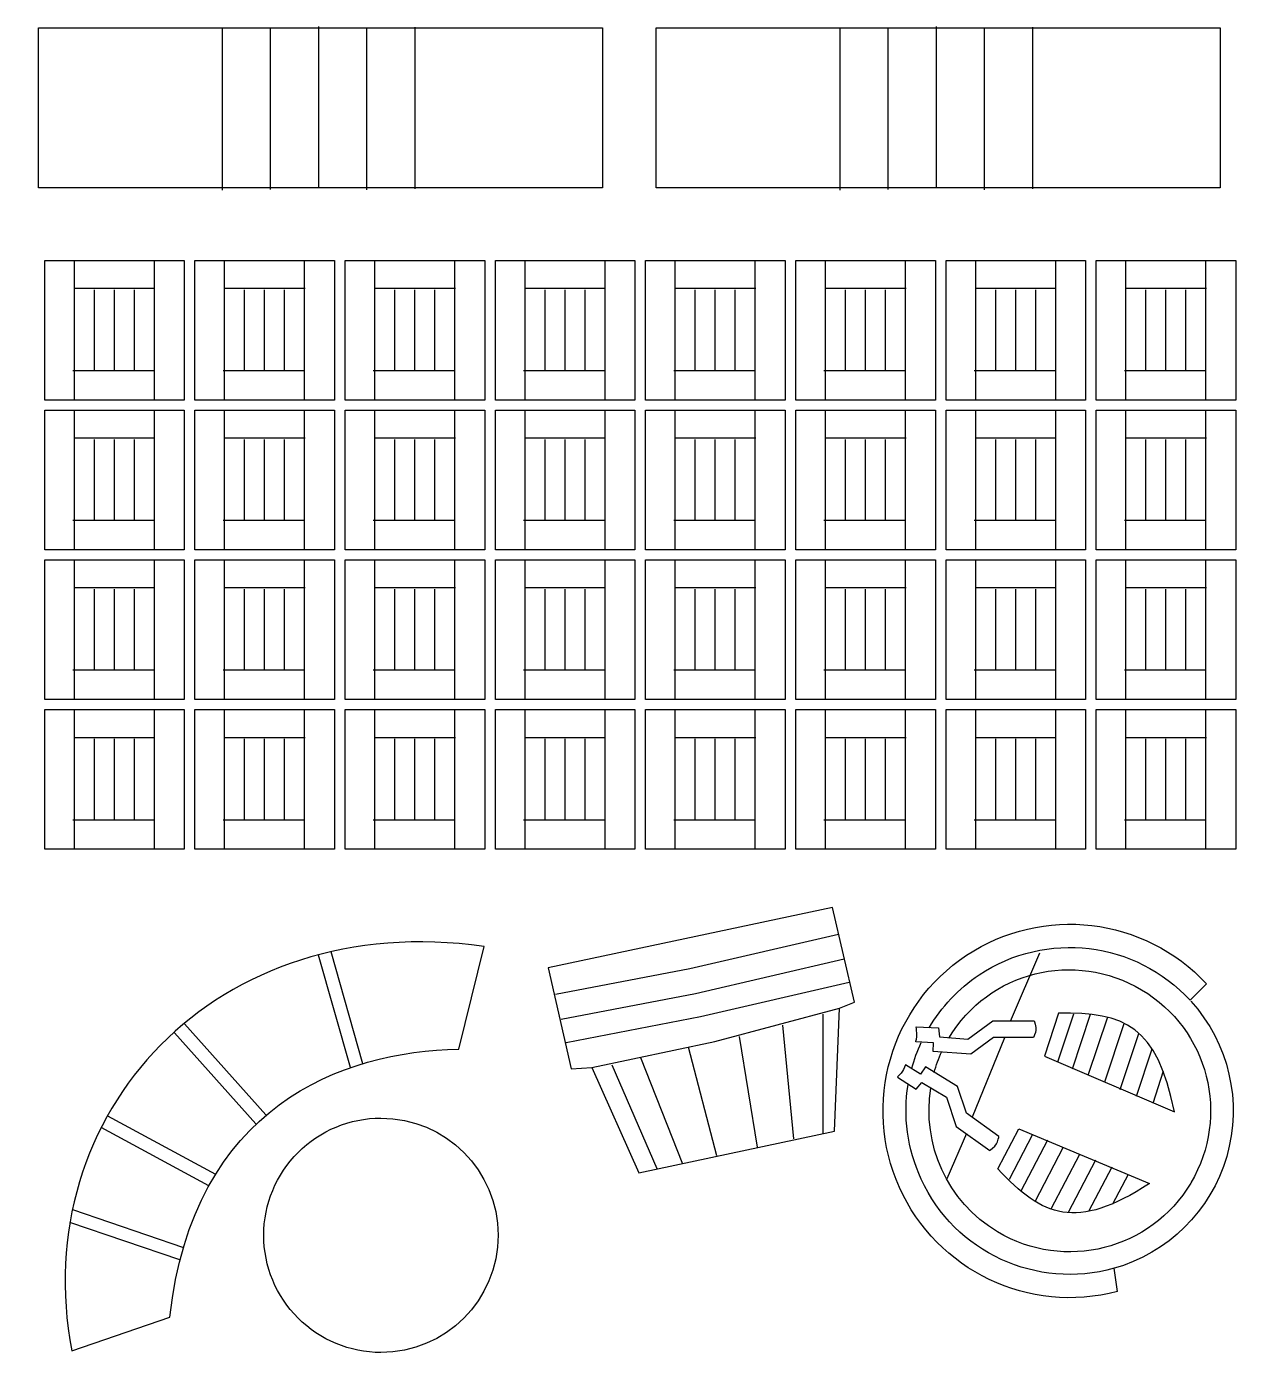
# Model space of a CAD drawing. Extents: x 150 to 1095, y 195 to 1062.
# Drawn here: x 1034.7 to 1094.9, y 644.2 to 709.7 of the extents above; entities that cross this region are included whole.
import ezdxf

# ---------------------------------------------------------------- set-up
doc = ezdxf.new("R2010")
doc.units = 0
doc.layers.add('Calque_1', color=7, linetype='CONTINUOUS')

msp = doc.modelspace()

# ---------------------------------------------------------------- linework, layer by layer
at = {"layer": 'Calque_1', "color": 1}
for p, q in [((1035.32665, 709.65179), (1063.22665, 709.65179)), ((1035.32665, 701.75179), (1035.32665, 709.65179)), ((1063.22665, 709.65179), (1063.22665, 701.75179)), ((1065.87252, 709.65179), (1093.77252, 709.65179)), ((1065.87252, 701.75179), (1065.87252, 709.65179)), ((1093.77252, 709.65179), (1093.77252, 701.75179)), ((1063.22665, 701.75179), (1035.32665, 701.75179)), ((1093.77252, 701.75179), (1065.87252, 701.75179)), ((1035.63726, 698.158081), (1042.53726, 698.158081)), ((1035.63726, 691.258081), (1035.63726, 698.158081)), ((1042.53726, 698.158081), (1042.53726, 691.258081)), ((1043.06642, 698.158081), (1049.96642, 698.158081)), ((1043.06642, 691.258081), (1043.06642, 698.158081)), ((1049.96642, 698.158081), (1049.96642, 691.258081)), ((1050.49558, 698.158081), (1057.39558, 698.158081)), ((1050.49558, 691.258081), (1050.49558, 698.158081)), ((1057.39558, 698.158081), (1057.39558, 691.258081)), ((1057.92474, 698.158081), (1064.82474, 698.158081)), ((1057.92474, 691.258081), (1057.92474, 698.158081)), ((1064.82474, 698.158081), (1064.82474, 691.258081)), ((1065.3539, 698.158081), (1072.2539, 698.158081)), ((1065.3539, 691.258081), (1065.3539, 698.158081)), ((1072.2539, 698.158081), (1072.2539, 691.258081)), ((1072.78306, 698.158081), (1079.68306, 698.158081)), ((1072.78306, 691.258081), (1072.78306, 698.158081)), ((1079.68306, 698.158081), (1079.68306, 691.258081)), ((1080.21222, 698.158081), (1087.11222, 698.158081)), ((1080.21222, 691.258081), (1080.21222, 698.158081)), ((1087.11222, 698.158081), (1087.11222, 691.258081)), ((1087.64137, 698.158081), (1094.54137, 698.158081)), ((1087.64137, 691.258081), (1087.64137, 698.158081)), ((1094.54137, 698.158081), (1094.54137, 691.258081)), ((1042.53726, 691.258081), (1035.63726, 691.258081)), ((1049.96642, 691.258081), (1043.06642, 691.258081)), ((1057.39558, 691.258081), (1050.49558, 691.258081)), ((1064.82474, 691.258081), (1057.92474, 691.258081)), ((1072.2539, 691.258081), (1065.3539, 691.258081)), ((1079.68306, 691.258081), (1072.78306, 691.258081)), ((1087.11222, 691.258081), (1080.21222, 691.258081)), ((1094.54137, 691.258081), (1087.64137, 691.258081)), ((1035.63726, 690.75493), (1042.53726, 690.75493)), ((1035.63726, 683.85493), (1035.63726, 690.75493)), ((1042.53726, 690.75493), (1042.53726, 683.85493)), ((1043.06642, 690.75493), (1049.96642, 690.75493)), ((1043.06642, 683.85493), (1043.06642, 690.75493)), ((1049.96642, 690.75493), (1049.96642, 683.85493)), ((1050.49558, 690.75493), (1057.39558, 690.75493)), ((1050.49558, 683.85493), (1050.49558, 690.75493)), ((1057.39558, 690.75493), (1057.39558, 683.85493)), ((1057.92474, 690.75493), (1064.82474, 690.75493)), ((1057.92474, 683.85493), (1057.92474, 690.75493)), ((1064.82474, 690.75493), (1064.82474, 683.85493)), ((1065.3539, 690.75493), (1072.2539, 690.75493)), ((1065.3539, 683.85493), (1065.3539, 690.75493)), ((1072.2539, 690.75493), (1072.2539, 683.85493)), ((1072.78306, 690.75493), (1079.68306, 690.75493)), ((1072.78306, 683.85493), (1072.78306, 690.75493)), ((1079.68306, 690.75493), (1079.68306, 683.85493)), ((1080.21222, 690.75493), (1087.11222, 690.75493)), ((1080.21222, 683.85493), (1080.21222, 690.75493)), ((1087.11222, 690.75493), (1087.11222, 683.85493)), ((1087.64137, 690.75493), (1094.54137, 690.75493)), ((1087.64137, 683.85493), (1087.64137, 690.75493)), ((1094.54137, 690.75493), (1094.54137, 683.85493)), ((1042.53726, 683.85493), (1035.63726, 683.85493)), ((1049.96642, 683.85493), (1043.06642, 683.85493)), ((1057.39558, 683.85493), (1050.49558, 683.85493)), ((1064.82474, 683.85493), (1057.92474, 683.85493)), ((1072.2539, 683.85493), (1065.3539, 683.85493)), ((1079.68306, 683.85493), (1072.78306, 683.85493)), ((1087.11222, 683.85493), (1080.21222, 683.85493)), ((1094.54137, 683.85493), (1087.64137, 683.85493)), ((1035.63726, 683.35178), (1042.53726, 683.35178)), ((1035.63726, 676.45178), (1035.63726, 683.35178)), ((1042.53726, 683.35178), (1042.53726, 676.45178)), ((1043.06642, 683.35178), (1049.96642, 683.35178)), ((1043.06642, 676.45178), (1043.06642, 683.35178)), ((1049.96642, 683.35178), (1049.96642, 676.45178)), ((1050.49558, 683.35178), (1057.39558, 683.35178)), ((1050.49558, 676.45178), (1050.49558, 683.35178)), ((1057.39558, 683.35178), (1057.39558, 676.45178)), ((1057.92474, 683.35178), (1064.82474, 683.35178)), ((1057.92474, 676.45178), (1057.92474, 683.35178)), ((1064.82474, 683.35178), (1064.82474, 676.45178)), ((1065.3539, 683.35178), (1072.2539, 683.35178)), ((1065.3539, 676.45178), (1065.3539, 683.35178)), ((1072.2539, 683.35178), (1072.2539, 676.45178)), ((1072.78306, 683.35178), (1079.68306, 683.35178)), ((1072.78306, 676.45178), (1072.78306, 683.35178)), ((1079.68306, 683.35178), (1079.68306, 676.45178)), ((1080.21222, 683.35178), (1087.11222, 683.35178)), ((1080.21222, 676.45178), (1080.21222, 683.35178)), ((1087.11222, 683.35178), (1087.11222, 676.45178)), ((1087.64137, 683.35178), (1094.54137, 683.35178)), ((1087.64137, 676.45178), (1087.64137, 683.35178)), ((1094.54137, 683.35178), (1094.54137, 676.45178)), ((1042.53726, 676.45178), (1035.63726, 676.45178)), ((1035.63726, 675.948631), (1042.53726, 675.948631)), ((1035.63726, 669.04863), (1035.63726, 675.948631)), ((1042.53726, 675.948631), (1042.53726, 669.04863)), ((1049.96642, 676.45178), (1043.06642, 676.45178)), ((1043.06642, 675.948641), (1049.96642, 675.948641)), ((1043.06642, 669.04864), (1043.06642, 675.948641)), ((1049.96642, 675.948641), (1049.96642, 669.04864)), ((1057.39558, 676.45178), (1050.49558, 676.45178)), ((1050.49558, 675.948641), (1057.39558, 675.948641)), ((1050.49558, 669.04864), (1050.49558, 675.948641)), ((1057.39558, 675.948641), (1057.39558, 669.04864)), ((1064.82474, 676.45178), (1057.92474, 676.45178)), ((1057.92474, 675.948641), (1064.82474, 675.948641)), ((1057.92474, 669.04864), (1057.92474, 675.948641)), ((1064.82474, 675.948641), (1064.82474, 669.04864)), ((1072.2539, 676.45178), (1065.3539, 676.45178)), ((1065.3539, 675.948641), (1072.2539, 675.948641)), ((1065.3539, 669.04864), (1065.3539, 675.948641)), ((1072.2539, 675.948641), (1072.2539, 669.04864)), ((1079.68306, 676.45178), (1072.78306, 676.45178)), ((1072.78306, 675.948641), (1079.68306, 675.948641)), ((1072.78306, 669.04864), (1072.78306, 675.948641)), ((1079.68306, 675.948641), (1079.68306, 669.04864)), ((1087.11222, 676.45178), (1080.21222, 676.45178)), ((1080.21222, 675.948641), (1087.11222, 675.948641)), ((1080.21222, 669.04864), (1080.21222, 675.948641)), ((1087.11222, 675.948641), (1087.11222, 669.04864)), ((1094.54137, 676.45178), (1087.64137, 676.45178)), ((1087.64137, 675.948641), (1094.54137, 675.948641)), ((1087.64137, 669.04864), (1087.64137, 675.948641)), ((1094.54137, 675.948641), (1094.54137, 669.04864)), ((1042.53726, 669.04863), (1035.63726, 669.04863)), ((1049.96642, 669.04864), (1043.06642, 669.04864)), ((1057.39558, 669.04864), (1050.49558, 669.04864)), ((1064.82474, 669.04864), (1057.92474, 669.04864)), ((1072.2539, 669.04864), (1065.3539, 669.04864)), ((1079.68306, 669.04864), (1072.78306, 669.04864)), ((1087.11222, 669.04864), (1080.21222, 669.04864)), ((1094.54137, 669.04864), (1087.64137, 669.04864)), ((1074.60359, 666.17307), (1060.54247, 663.17858)), ((1075.68854, 661.48603), (1074.60359, 666.17307)), ((1056.1098, 659.16117), (1057.3675, 664.23692)), ((1060.54247, 663.17858), (1061.67084, 658.18775)), ((1093.09213, 662.392481), (1092.27692, 661.580291)), ((1074.95078, 661.18224), (1075.68854, 661.48603)), ((1074.69037, 655.10645), (1074.95078, 661.18224)), ((1061.67084, 658.18775), (1062.69613, 658.25825)), ((1062.69613, 658.25825), (1065.01251, 653.04502)), ((1065.01251, 653.04502), (1074.69037, 655.10645)), ((1058.0583, 649.96108), (1058.0583, 649.96108)), ((1088.6888, 647.183101), (1088.52111, 648.329351)), ((1036.9747, 644.24839), (1041.8258, 645.91035)), ((1036.9747, 644.24839), (1036.9747, 644.24839))]:
    msp.add_line(p, q, dxfattribs=at)
at = {"layer": 'Calque_1', "color": 7}
for p, q in [((1044.41177, 709.63031), (1044.41177, 701.63031)), ((1046.79327, 709.6737), (1046.79327, 701.6737)), ((1049.17475, 709.72443), (1049.17475, 701.72443)), ((1051.55622, 709.64834), (1051.55622, 701.64834)), ((1053.93773, 709.69907), (1053.93773, 701.69907)), ((1074.95764, 709.63031), (1074.95764, 701.63031)), ((1077.33914, 709.6737), (1077.33914, 701.6737)), ((1079.72062, 709.72443), (1079.72062, 701.72443)), ((1082.10209, 709.64834), (1082.10209, 701.64834)), ((1084.4836, 709.69907), (1084.4836, 701.69907)), ((1037.08733, 698.123371), (1037.08733, 691.249391)), ((1041.04566, 698.177621), (1041.04566, 691.303641)), ((1044.51649, 698.123371), (1044.51649, 691.249391)), ((1048.47482, 698.177621), (1048.47482, 691.303641)), ((1051.94565, 698.123371), (1051.94565, 691.249391)), ((1055.90398, 698.177621), (1055.90398, 691.303641)), ((1059.37481, 698.123371), (1059.37481, 691.249391)), ((1063.33314, 698.177621), (1063.33314, 691.303641)), ((1066.80397, 698.123371), (1066.80397, 691.249391)), ((1070.7623, 698.177621), (1070.7623, 691.303641)), ((1074.23313, 698.123371), (1074.23313, 691.249391)), ((1078.19146, 698.177621), (1078.19146, 691.303641)), ((1081.66229, 698.123371), (1081.66229, 691.249391)), ((1085.62062, 698.177621), (1085.62062, 691.303641)), ((1089.09144, 698.123371), (1089.09144, 691.249391)), ((1093.04977, 698.177621), (1093.04977, 691.303641)), ((1041.08726, 696.770941), (1037.08726, 696.770941)), ((1038.07692, 696.708081), (1038.07692, 692.708081)), ((1039.06646, 696.708081), (1039.06646, 692.708081)), ((1040.05606, 696.708081), (1040.05606, 692.708081)), ((1048.51642, 696.770941), (1044.51642, 696.770941)), ((1045.50608, 696.708081), (1045.50608, 692.708081)), ((1046.49562, 696.708081), (1046.49562, 692.708081)), ((1047.48522, 696.708081), (1047.48522, 692.708081)), ((1055.94558, 696.770941), (1051.94558, 696.770941)), ((1052.93524, 696.708081), (1052.93524, 692.708081)), ((1053.92478, 696.708081), (1053.92478, 692.708081)), ((1054.91438, 696.708081), (1054.91438, 692.708081)), ((1063.37474, 696.770941), (1059.37474, 696.770941)), ((1060.3644, 696.708081), (1060.3644, 692.708081)), ((1061.35394, 696.708081), (1061.35394, 692.708081)), ((1062.34354, 696.708081), (1062.34354, 692.708081)), ((1070.8039, 696.770941), (1066.8039, 696.770941)), ((1067.79356, 696.708081), (1067.79356, 692.708081)), ((1068.7831, 696.708081), (1068.7831, 692.708081)), ((1069.7727, 696.708081), (1069.7727, 692.708081)), ((1078.23306, 696.770941), (1074.23306, 696.770941)), ((1075.22272, 696.708081), (1075.22272, 692.708081)), ((1076.21226, 696.708081), (1076.21226, 692.708081)), ((1077.20186, 696.708081), (1077.20186, 692.708081)), ((1085.66222, 696.770941), (1081.66222, 696.770941)), ((1082.65188, 696.708081), (1082.65188, 692.708081)), ((1083.64142, 696.708081), (1083.64142, 692.708081)), ((1084.63102, 696.708081), (1084.63102, 692.708081)), ((1093.09137, 696.770941), (1089.09137, 696.770941)), ((1090.08103, 696.708081), (1090.08103, 692.708081)), ((1091.07057, 696.708081), (1091.07057, 692.708081)), ((1092.06017, 696.708081), (1092.06017, 692.708081)), ((1041.02764, 692.701411), (1037.02764, 692.701411)), ((1048.4568, 692.701411), (1044.4568, 692.701411)), ((1055.88596, 692.701411), (1051.88596, 692.701411)), ((1063.31512, 692.701411), (1059.31512, 692.701411)), ((1070.74428, 692.701411), (1066.74428, 692.701411)), ((1078.17344, 692.701411), (1074.17344, 692.701411)), ((1085.6026, 692.701411), (1081.6026, 692.701411)), ((1093.03175, 692.701411), (1089.03175, 692.701411)), ((1037.08733, 690.72022), (1037.08733, 683.84624)), ((1041.04566, 690.77447), (1041.04566, 683.90049)), ((1044.51649, 690.72022), (1044.51649, 683.84624)), ((1048.47482, 690.77447), (1048.47482, 683.90049)), ((1051.94565, 690.72022), (1051.94565, 683.84624)), ((1055.90398, 690.77447), (1055.90398, 683.90049)), ((1059.37481, 690.72022), (1059.37481, 683.84624)), ((1063.33314, 690.77447), (1063.33314, 683.90049)), ((1066.80397, 690.72022), (1066.80397, 683.84624)), ((1070.7623, 690.77447), (1070.7623, 683.90049)), ((1074.23313, 690.72022), (1074.23313, 683.84624)), ((1078.19146, 690.77447), (1078.19146, 683.90049)), ((1081.66229, 690.72022), (1081.66229, 683.84624)), ((1085.62062, 690.77447), (1085.62062, 683.90049)), ((1089.09144, 690.72022), (1089.09144, 683.84624)), ((1093.04977, 690.77447), (1093.04977, 683.90049)), ((1041.08726, 689.36779), (1037.08726, 689.36779)), ((1038.07692, 689.30493), (1038.07692, 685.30493)), ((1039.06646, 689.30493), (1039.06646, 685.30493)), ((1040.05606, 689.30493), (1040.05606, 685.30493)), ((1048.51642, 689.36779), (1044.51642, 689.36779)), ((1045.50608, 689.30493), (1045.50608, 685.30493)), ((1046.49562, 689.30493), (1046.49562, 685.30493)), ((1047.48522, 689.30493), (1047.48522, 685.30493)), ((1055.94558, 689.36779), (1051.94558, 689.36779)), ((1052.93524, 689.30493), (1052.93524, 685.30493)), ((1053.92478, 689.30493), (1053.92478, 685.30493)), ((1054.91438, 689.30493), (1054.91438, 685.30493)), ((1063.37474, 689.36779), (1059.37474, 689.36779)), ((1060.3644, 689.30493), (1060.3644, 685.30493)), ((1061.35394, 689.30493), (1061.35394, 685.30493)), ((1062.34354, 689.30493), (1062.34354, 685.30493)), ((1070.8039, 689.36779), (1066.8039, 689.36779)), ((1067.79356, 689.30493), (1067.79356, 685.30493)), ((1068.7831, 689.30493), (1068.7831, 685.30493)), ((1069.7727, 689.30493), (1069.7727, 685.30493)), ((1078.23306, 689.36779), (1074.23306, 689.36779)), ((1075.22272, 689.30493), (1075.22272, 685.30493)), ((1076.21226, 689.30493), (1076.21226, 685.30493)), ((1077.20186, 689.30493), (1077.20186, 685.30493)), ((1085.66222, 689.36779), (1081.66222, 689.36779)), ((1082.65188, 689.30493), (1082.65188, 685.30493)), ((1083.64142, 689.30493), (1083.64142, 685.30493)), ((1084.63102, 689.30493), (1084.63102, 685.30493)), ((1093.09137, 689.36779), (1089.09137, 689.36779)), ((1090.08103, 689.30493), (1090.08103, 685.30493)), ((1091.07057, 689.30493), (1091.07057, 685.30493)), ((1092.06017, 689.30493), (1092.06017, 685.30493)), ((1041.02764, 685.29826), (1037.02764, 685.29826)), ((1048.4568, 685.29826), (1044.4568, 685.29826)), ((1055.88596, 685.29826), (1051.88596, 685.29826)), ((1063.31512, 685.29826), (1059.31512, 685.29826)), ((1070.74428, 685.29826), (1066.74428, 685.29826)), ((1078.17344, 685.29826), (1074.17344, 685.29826)), ((1085.6026, 685.29826), (1081.6026, 685.29826)), ((1093.03175, 685.29826), (1089.03175, 685.29826)), ((1037.08733, 683.31707), (1037.08733, 676.44309)), ((1041.04566, 683.37132), (1041.04566, 676.49734)), ((1044.51649, 683.31707), (1044.51649, 676.44309)), ((1048.47482, 683.37132), (1048.47482, 676.49734)), ((1051.94565, 683.31707), (1051.94565, 676.44309)), ((1055.90398, 683.37132), (1055.90398, 676.49734)), ((1059.37481, 683.31707), (1059.37481, 676.44309)), ((1063.33314, 683.37132), (1063.33314, 676.49734)), ((1066.80397, 683.31707), (1066.80397, 676.44309)), ((1070.7623, 683.37132), (1070.7623, 676.49734)), ((1074.23313, 683.31707), (1074.23313, 676.44309)), ((1078.19146, 683.37132), (1078.19146, 676.49734)), ((1081.66229, 683.31707), (1081.66229, 676.44309)), ((1085.62062, 683.37132), (1085.62062, 676.49734)), ((1089.09144, 683.31707), (1089.09144, 676.44309)), ((1093.04977, 683.37132), (1093.04977, 676.49734)), ((1041.08726, 681.96464), (1037.08726, 681.96464)), ((1038.07692, 681.90178), (1038.07692, 677.90178)), ((1039.06646, 681.90178), (1039.06646, 677.90178)), ((1040.05606, 681.90178), (1040.05606, 677.90178)), ((1048.51642, 681.96464), (1044.51642, 681.96464)), ((1045.50608, 681.90178), (1045.50608, 677.90178)), ((1046.49562, 681.90178), (1046.49562, 677.90178)), ((1047.48522, 681.90178), (1047.48522, 677.90178)), ((1055.94558, 681.96464), (1051.94558, 681.96464)), ((1052.93524, 681.90178), (1052.93524, 677.90178)), ((1053.92478, 681.90178), (1053.92478, 677.90178)), ((1054.91438, 681.90178), (1054.91438, 677.90178)), ((1063.37474, 681.96464), (1059.37474, 681.96464)), ((1060.3644, 681.90178), (1060.3644, 677.90178)), ((1061.35394, 681.90178), (1061.35394, 677.90178)), ((1062.34354, 681.90178), (1062.34354, 677.90178)), ((1070.8039, 681.96464), (1066.8039, 681.96464)), ((1067.79356, 681.90178), (1067.79356, 677.90178)), ((1068.7831, 681.90178), (1068.7831, 677.90178)), ((1069.7727, 681.90178), (1069.7727, 677.90178)), ((1078.23306, 681.96464), (1074.23306, 681.96464)), ((1075.22272, 681.90178), (1075.22272, 677.90178)), ((1076.21226, 681.90178), (1076.21226, 677.90178)), ((1077.20186, 681.90178), (1077.20186, 677.90178)), ((1085.66222, 681.96464), (1081.66222, 681.96464)), ((1082.65188, 681.90178), (1082.65188, 677.90178)), ((1083.64142, 681.90178), (1083.64142, 677.90178)), ((1084.63102, 681.90178), (1084.63102, 677.90178)), ((1093.09137, 681.96464), (1089.09137, 681.96464)), ((1090.08103, 681.90178), (1090.08103, 677.90178)), ((1091.07057, 681.90178), (1091.07057, 677.90178)), ((1092.06017, 681.90178), (1092.06017, 677.90178)), ((1041.02764, 677.89511), (1037.02764, 677.89511)), ((1048.4568, 677.89511), (1044.4568, 677.89511)), ((1055.88596, 677.89511), (1051.88596, 677.89511)), ((1063.31512, 677.89511), (1059.31512, 677.89511)), ((1070.74428, 677.89511), (1066.74428, 677.89511)), ((1078.17344, 677.89511), (1074.17344, 677.89511)), ((1085.6026, 677.89511), (1081.6026, 677.89511)), ((1093.03175, 677.89511), (1089.03175, 677.89511)), ((1037.08733, 675.913921), (1037.08733, 669.039941)), ((1041.04566, 675.968171), (1041.04566, 669.094191)), ((1044.51649, 675.913931), (1044.51649, 669.039951)), ((1048.47482, 675.968181), (1048.47482, 669.094201)), ((1051.94565, 675.913931), (1051.94565, 669.039951)), ((1055.90398, 675.968181), (1055.90398, 669.094201)), ((1059.37481, 675.913931), (1059.37481, 669.039951)), ((1063.33314, 675.968181), (1063.33314, 669.094201)), ((1066.80397, 675.913931), (1066.80397, 669.039951)), ((1070.7623, 675.968181), (1070.7623, 669.094201)), ((1074.23313, 675.913931), (1074.23313, 669.039951)), ((1078.19146, 675.968181), (1078.19146, 669.094201)), ((1081.66229, 675.913931), (1081.66229, 669.039951)), ((1085.62062, 675.968181), (1085.62062, 669.094201)), ((1089.09144, 675.913931), (1089.09144, 669.039951)), ((1093.04977, 675.968181), (1093.04977, 669.094201)), ((1041.08726, 674.561491), (1037.08726, 674.561491)), ((1038.07692, 674.498631), (1038.07692, 670.498631)), ((1039.06646, 674.498631), (1039.06646, 670.498631)), ((1040.05606, 674.498631), (1040.05606, 670.498631)), ((1048.51642, 674.561501), (1044.51642, 674.561501)), ((1045.50608, 674.498641), (1045.50608, 670.498641)), ((1046.49562, 674.498641), (1046.49562, 670.498641)), ((1047.48522, 674.498641), (1047.48522, 670.498641)), ((1055.94558, 674.561501), (1051.94558, 674.561501)), ((1052.93524, 674.498641), (1052.93524, 670.498641)), ((1053.92478, 674.498641), (1053.92478, 670.498641)), ((1054.91438, 674.498641), (1054.91438, 670.498641)), ((1063.37474, 674.561501), (1059.37474, 674.561501)), ((1060.3644, 674.498641), (1060.3644, 670.498641)), ((1061.35394, 674.498641), (1061.35394, 670.498641)), ((1062.34354, 674.498641), (1062.34354, 670.498641)), ((1070.8039, 674.561501), (1066.8039, 674.561501)), ((1067.79356, 674.498641), (1067.79356, 670.498641)), ((1068.7831, 674.498641), (1068.7831, 670.498641)), ((1069.7727, 674.498641), (1069.7727, 670.498641)), ((1078.23306, 674.561501), (1074.23306, 674.561501)), ((1075.22272, 674.498641), (1075.22272, 670.498641)), ((1076.21226, 674.498641), (1076.21226, 670.498641)), ((1077.20186, 674.498641), (1077.20186, 670.498641)), ((1085.66222, 674.561501), (1081.66222, 674.561501)), ((1082.65188, 674.498641), (1082.65188, 670.498641)), ((1083.64142, 674.498641), (1083.64142, 670.498641)), ((1084.63102, 674.498641), (1084.63102, 670.498641)), ((1093.09137, 674.561501), (1089.09137, 674.561501)), ((1090.08103, 674.498641), (1090.08103, 670.498641)), ((1091.07057, 674.498641), (1091.07057, 670.498641)), ((1092.06017, 674.498641), (1092.06017, 670.498641)), ((1041.02764, 670.491961), (1037.02764, 670.491961)), ((1048.4568, 670.491971), (1044.4568, 670.491971)), ((1055.88596, 670.491971), (1051.88596, 670.491971)), ((1063.31512, 670.491971), (1059.31512, 670.491971)), ((1070.74428, 670.491971), (1066.74428, 670.491971)), ((1078.17344, 670.491971), (1074.17344, 670.491971)), ((1085.6026, 670.491971), (1081.6026, 670.491971)), ((1093.03175, 670.491971), (1089.03175, 670.491971)), ((1067.53594, 663.1489), (1074.88569, 664.84942)), ((1050.7541, 658.25529), (1049.1759, 663.81156)), ((1049.7859, 663.98386), (1051.3522, 658.45935)), ((1067.82794, 661.92309), (1075.17769, 663.62361)), ((1084.83379, 663.916671), (1083.38654, 660.522651)), ((1060.88965, 661.87662), (1067.53594, 663.1489)), ((1068.06663, 660.77303), (1075.41638, 662.47355)), ((1061.18165, 660.65081), (1067.82794, 661.92309)), ((1068.77391, 659.54542), (1074.95078, 661.18224)), ((1074.1262, 660.90015), (1074.1262, 654.97626)), ((1085.76976, 660.947671), (1085.073469, 658.818878)), ((1085.740542, 658.530488), (1086.535307, 660.905002)), ((1086.462012, 658.188089), (1087.361952, 660.890247)), ((1042.5463, 660.41395), (1046.5797, 655.92011)), ((1061.42034, 659.50075), (1068.06663, 660.77303)), ((1072.12987, 660.35767), (1072.67234, 654.73756)), ((1078.73964, 660.260321), (1079.84353, 660.213421)), ((1078.73964, 660.260321), (1078.73964, 660.260321)), ((1079.84353, 660.213421), (1079.87983, 659.765711)), ((1081.2875, 659.655651), (1082.51904, 660.558191)), ((1082.51904, 660.558191), (1084.56584, 660.562191)), ((1087.242722, 657.876209), (1088.206414, 660.762985)), ((1088.060657, 657.550948), (1089.024349, 660.437725)), ((1046.0825, 655.47467), (1042.0491, 659.96851)), ((1062.69613, 658.25825), (1068.77391, 659.54542)), ((1069.98164, 659.79349), (1070.87132, 654.32528)), ((1079.58695, 659.474991), (1078.71364, 659.524191)), ((1079.87983, 659.765711), (1081.2875, 659.655651)), ((1082.55981, 659.731741), (1081.42986, 658.910101)), ((1083.11035, 659.717091), (1081.51048, 655.797441)), ((1084.53049, 659.742541), (1082.55981, 659.731741)), ((1088.820991, 657.17001), (1089.742155, 659.933657)), ((1067.46452, 659.27271), (1068.85329, 653.91299)), ((1079.57795, 659.045181), (1079.58695, 659.474991)), ((1081.42986, 658.910101), (1079.57795, 659.045181)), ((1089.628923, 656.832965), (1090.408563, 659.186711)), ((1063.68887, 658.38304), (1065.90219, 653.26201)), ((1065.09931, 658.75193), (1067.18245, 653.50071)), ((1078.95097, 657.929671), (1078.21129, 658.396511)), ((1079.1932, 658.284831), (1078.95097, 657.929671)), ((1080.77965, 657.319901), (1079.1932, 658.284831)), ((1085.073469, 658.818878), (1091.503607, 656.05986)), ((1077.80522, 657.781861), (1078.73132, 657.179281)), ((1077.80525, 657.781821), (1077.80522, 657.781861)), ((1090.449966, 656.494608), (1090.967058, 658.087369)), ((1078.73132, 657.179281), (1079.02072, 657.522811)), ((1079.02072, 657.522811), (1080.23088, 656.795361)), ((1081.22286, 655.994991), (1080.77965, 657.319901)), ((1080.23088, 656.795361), (1080.70986, 655.345591)), ((1038.7486, 655.87437), (1044.0754, 652.98362)), ((1082.82132, 654.842331), (1081.22286, 655.994991)), ((1043.7462, 652.40042), (1038.4304, 655.28519)), ((1081.21895, 654.991901), (1080.25349, 652.754001)), ((1080.70986, 655.345591), (1082.37433, 654.154391)), ((1082.769865, 653.245001), (1083.81699, 655.224928)), ((1084.487901, 654.945583), (1083.332488, 652.7241)), ((1083.81699, 655.224928), (1090.269116, 652.517731)), ((1085.23545, 654.664646), (1083.917489, 652.139864)), ((1086.002215, 654.319901), (1084.595782, 651.620989)), ((1086.804468, 653.957682), (1085.398035, 651.25877)), ((1087.606738, 653.675574), (1086.259304, 651.092802)), ((1088.410514, 653.328737), (1087.259527, 651.132562)), ((1089.224345, 652.973384), (1088.438196, 651.494788)), ((1037.0141, 651.23441), (1042.4986, 649.36477)), ((1042.3254, 648.74182), (1036.8857, 650.60025))]:
    msp.add_line(p, q, dxfattribs=at)
at = {"layer": 'Calque_1', "color": 1}
for points in [[(1057.3675, 664.23692), (1044.1357, 666.14321), (1034.7365, 656.00296), (1036.9747, 644.24839)], [(1081.22772, 663.804811), (1084.995124, 666.301485), (1090.016123, 665.703813), (1093.09218, 662.392531)], [(1077.90498, 652.327901), (1076.054142, 656.451145), (1077.460314, 661.308135), (1081.22772, 663.804811)], [(1092.32022, 661.532691), (1094.202287, 659.453673), (1094.872195, 656.547664), (1094.09023, 653.854521)], [(1041.8258, 645.91035), (1042.9682, 656.31428), (1050.3367, 659.07747), (1056.1098, 659.16117)], [(1048.166573, 654.058387), (1049.253255, 655.145056), (1050.72711, 655.75553), (1052.2639, 655.75551)], [(1052.2639, 655.75551), (1055.464064, 655.755497), (1058.058301, 653.161245), (1058.0583, 649.96108)], [(1046.4694, 649.96108), (1046.469399, 651.497871), (1047.079892, 652.971719), (1048.166573, 654.058387)], [(1094.09023, 653.854521), (1093.308267, 651.161376), (1091.186197, 649.066026), (1088.48336, 648.318251)], [(1088.68884, 647.183151), (1084.319513, 646.027416), (1079.755819, 648.204657), (1077.90498, 652.327901)], [(1048.166577, 645.863779), (1047.079895, 646.950446), (1046.469402, 648.42429), (1046.4694, 649.96108)], [(1058.0583, 649.96108), (1058.058296, 646.760918), (1055.46406, 644.166673), (1052.2639, 644.16666)], [(1052.2639, 644.16666), (1050.727111, 644.16664), (1049.253259, 644.777113), (1048.166577, 645.863779)]]:
    msp.add_open_spline(points, degree=3, dxfattribs=at)
at = {"layer": 'Calque_1', "color": 7}
for points in [[(1081.84887, 662.836861), (1085.16045, 665.041421), (1089.58383, 664.508411), (1092.27693, 661.580291)], [(1080.35385, 659.714981), (1082.31891, 663.019891), (1086.5765, 664.061571), (1089.88304, 662.099261)], [(1079.37581, 660.223171), (1079.97535, 661.218051), (1080.82779, 662.157111), (1081.84887, 662.836861)], [(1089.88304, 662.099261), (1093.18958, 660.136941), (1094.28092, 655.866691), (1092.32134, 652.558521)], [(1091.503607, 656.05986), (1090.655571, 660.323052), (1089.044422, 660.984217), (1085.76976, 660.947671)], [(1078.77524, 659.879951), (1078.75384, 660.006841), (1078.75174, 660.133181), (1078.73964, 660.260321)], [(1084.56584, 660.562191), (1084.56584, 660.562191), (1084.66534, 660.259181), (1084.65524, 660.103841)], [(1078.71364, 659.524191), (1078.71364, 659.524191), (1078.77044, 659.759701), (1078.77524, 659.879951)], [(1084.65524, 660.103841), (1084.64624, 659.958331), (1084.53049, 659.742541), (1084.53049, 659.742541)], [(1078.51559, 658.223341), (1078.63443, 658.654431), (1078.79004, 659.076191), (1078.98136, 659.484411)], [(1079.62477, 658.008811), (1079.72177, 658.358621), (1079.84697, 658.703991), (1080.00117, 659.041681)], [(1078.21129, 658.396511), (1078.21129, 658.396511), (1078.12089, 658.171751), (1078.05496, 658.071051)], [(1078.05496, 658.071051), (1077.98526, 657.964421), (1077.80525, 657.781821), (1077.80525, 657.781821)], [(1078.98463, 652.731451), (1078.28543, 654.251721), (1078.08394, 655.868221), (1078.33586, 657.403601)], [(1082.76277, 650.124101), (1080.243, 651.625151), (1079.02232, 654.493841), (1079.45722, 657.237161)], [(1082.37433, 654.154391), (1082.37433, 654.154391), (1082.63126, 654.343351), (1082.7132, 654.475691)], [(1082.7132, 654.475691), (1082.7901, 654.599531), (1082.82132, 654.842331), (1082.82132, 654.842331)], [(1090.269116, 652.517731), (1086.613951, 650.165342), (1085.018968, 650.864606), (1082.769865, 653.245001)], [(1088.52112, 648.329341), (1084.69212, 647.249831), (1080.64692, 649.117121), (1078.98463, 652.731451)], [(1092.30954, 652.538681), (1090.33901, 649.237031), (1086.06605, 648.156301), (1082.76277, 650.124101)]]:
    msp.add_open_spline(points, degree=3, dxfattribs=at)

doc.saveas('drawing.dxf')
